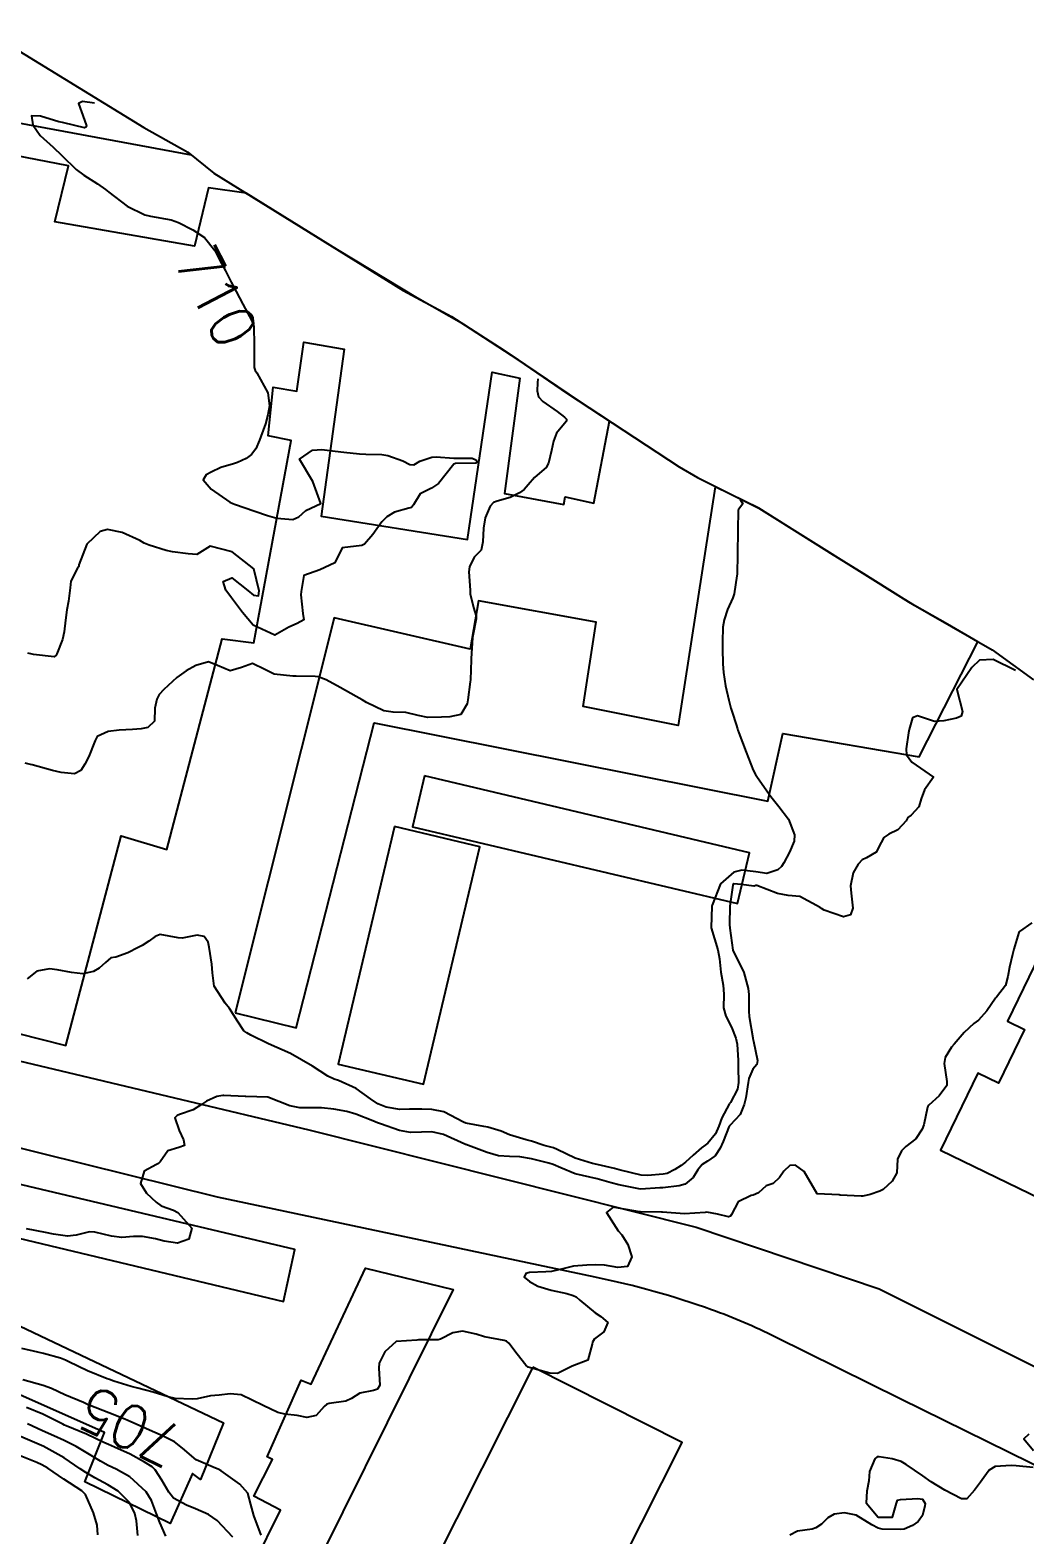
# Model space of a CAD drawing. Header units: metres. Extents: x 286371 to 293043, y 7462578 to 7466404.
# Drawn here: x 286558.4 to 286648.7, y 7466185.3 to 7466322 of the extents above; entities that cross this region are included whole.
import ezdxf
from ezdxf.enums import TextEntityAlignment as Align

# ---------------------------------------------------------------- set-up
doc = ezdxf.new("R2010")
doc.units = ezdxf.units.M
doc.header["$MEASUREMENT"] = 0
for name, color, linetype in [('Area', 45, 'Continuous'), ('Cotas', 45, 'Continuous'), ('Curvas de Nivel 1m', 11, 'Continuous'), ('Curvas de Nivel 5m', 15, 'Continuous'), ('Edificações', 30, 'Continuous'), ('Vias primárias', 230, 'Continuous')]:
    doc.layers.add(name, color=color, linetype=linetype)
doc.styles.add('Style-STANDARD', font='STANDARD.shx')

msp = doc.modelspace()

# ---------------------------------------------------------------- linework, layer by layer
at = {"layer": 'Area'}
msp.add_polyline3d([(286554.25, 7466321.97, 710.55), (286568.68, 7466313.12, 709.95), (286572.66, 7466310.89, 709.86), (286575.02, 7466308.98, 717.73), (286592.23, 7466298.32, 716.36), (286596.6, 7466295.94, 716), (286601.36, 7466292.89, 709.92), (286608.2, 7466288.25, 716.33), (286617.27, 7466282.29, 708.63), (286618.93, 7466281.31, 708.67), (286624.5, 7466278.53, 712.55), (286638.11, 7466270.02, 714.81), (286645.69, 7466265.67, 710.74), (286649.44, 7466262.95, 706.94)], dxfattribs=at)
at = {"layer": 'Curvas de Nivel 1m', "flags": 128}
for points, elevation in [([(286604.45, 7466290.3), (286604.42, 7466289.91), (286604.39, 7466289.19), (286604.51, 7466288.65), (286604.91, 7466288.22), (286606.19, 7466287.32), (286606.88, 7466286.82), (286607.05, 7466286.61), (286607.05, 7466286.43), (286606.87, 7466286.22), (286606.14, 7466285.34), (286605.87, 7466284.63), (286605.69, 7466283.78), (286605.42, 7466282.64), (286605.21, 7466282.23), (286604.8, 7466281.89), (286604.14, 7466281.31), (286603.57, 7466280.66), (286603.22, 7466280.23), (286602.77, 7466279.92), (286601.93, 7466279.52), (286600.76, 7466279.18), (286600.43, 7466279.04), (286600.11, 7466278.71), (286599.67, 7466277.66), (286599.5, 7466276.73), (286599.45, 7466275.48), (286599.29, 7466274.73), (286598.68, 7466274.09), (286598.23, 7466273.2), (286598.19, 7466272.75), (286598.29, 7466271.09), (286598.31, 7466270.75), (286598.62, 7466269.5), (286598.84, 7466268.74), (286598.85, 7466268.49), (286598.58, 7466267.1), (286598.52, 7466266.8), (286598.51, 7466266.75), (286598.4, 7466264.89), (286598.39, 7466264.75), (286598.32, 7466262.95), (286598.3, 7466262.75), (286598.1, 7466261.14), (286598.03, 7466260.75), (286597.45, 7466259.78), (286596.47, 7466259.59), (286595.69, 7466259.56), (286594.46, 7466259.51), (286593.59, 7466259.7), (286592.47, 7466259.98), (286591.31, 7466260.01), (286590.47, 7466260.12), (286588.9, 7466260.89), (286588.49, 7466261.13), (286587.96, 7466261.43), (286586.5, 7466262.25), (286585.22, 7466262.94), (286584.52, 7466263.21), (286584.24, 7466263.24), (286582.52, 7466263.29), (286582.22, 7466263.29), (286580.52, 7466263.47), (286579.66, 7466263.89), (286578.54, 7466264.44), (286577.53, 7466264.06), (286576.52, 7466263.76), (286575.36, 7466264.26), (286574.54, 7466264.57), (286573.4, 7466264.25), (286572.52, 7466263.77), (286571.68, 7466263.15), (286570.5, 7466262.08), (286570.06, 7466261.62), (286569.85, 7466261.18), (286569.67, 7466260.38), (286569.64, 7466259.19), (286569.03, 7466258.61), (286568.44, 7466258.48), (286567.66, 7466258.44), (286566.44, 7466258.38), (286565.44, 7466258.25), (286564.43, 7466257.79), (286564.26, 7466257.43), (286564.21, 7466257.27), (286563.69, 7466255.99), (286563.32, 7466255.28), (286562.95, 7466254.72), (286562.38, 7466254.41), (286561.17, 7466254.53), (286560.39, 7466254.72), (286558.53, 7466255.22), (286558.39, 7466255.25), (286557.9, 7466255.36)], 709), ([(286622.82, 7466279.34), (286623.06, 7466278.94), (286622.66, 7466278.42), (286622.63, 7466278.38), (286622.61, 7466276.5), (286622.6, 7466276.38), (286622.58, 7466274.5), (286622.57, 7466274.38), (286622.53, 7466272.52), (286622.52, 7466272.38), (286622.27, 7466270.75), (286622.15, 7466270.38), (286621.67, 7466269.34), (286621.35, 7466268.39), (286621.25, 7466267.74), (286621.21, 7466266.39), (286621.21, 7466265.75), (286621.23, 7466264.39), (286621.3, 7466263.62), (286621.49, 7466262.39), (286621.78, 7466261.09), (286621.98, 7466260.38), (286622.09, 7466260.01), (286622.45, 7466258.88), (286622.57, 7466258.5), (286622.61, 7466258.37), (286622.7, 7466258.12), (286623.36, 7466256.36), (286623.99, 7466254.75), (286624.2, 7466254.35), (286624.38, 7466254.07), (286625.59, 7466252.33), (286626.34, 7466251.43), (286627.19, 7466250.3), (286627.75, 7466248.85), (286627.72, 7466248.29), (286627.3, 7466247.28), (286626.79, 7466246.31), (286626.57, 7466246), (286626.25, 7466245.67), (286625.24, 7466245.34), (286624.25, 7466245.49), (286622.96, 7466245.65), (286622.25, 7466245.47), (286621.03, 7466244.4), (286620.26, 7466242.47), (286620.25, 7466242.41), (286620.25, 7466242.37), (286620.17, 7466240.41), (286620.78, 7466238.4), (286620.94, 7466237.59), (286621.07, 7466236.4), (286621.27, 7466235.22), (286621.34, 7466234.4), (286621.31, 7466233.15), (286621.52, 7466232.39), (286622.04, 7466231.4), (286622.43, 7466230.38), (286622.54, 7466229.85), (286622.64, 7466228.37), (286622.63, 7466227.72), (286622.67, 7466226.37), (286622.57, 7466225.75), (286621.93, 7466224.55), (286621.86, 7466224.45), (286621.82, 7466224.39), (286621.16, 7466223.14), (286620.89, 7466222.4), (286620.59, 7466221.69), (286619.87, 7466220.85), (286619.63, 7466220.66), (286619.32, 7466220.42), (286618.54, 7466219.75), (286617.84, 7466219.13), (286617.46, 7466218.83), (286616.88, 7466218.46), (286616.2, 7466218.1), (286615.83, 7466218.02), (286614.4, 7466217.92), (286613.83, 7466217.95), (286611.96, 7466218.41), (286611.83, 7466218.44), (286611.42, 7466218.54), (286609.84, 7466218.91), (286609.41, 7466219.01), (286607.85, 7466219.48), (286606.21, 7466220.28), (286605.87, 7466220.42), (286605.02, 7466220.64), (286603.88, 7466221.02), (286603.4, 7466221.14), (286601.89, 7466221.6), (286601.13, 7466221.94), (286599.9, 7466222.29), (286599.53, 7466222.36), (286597.9, 7466222.68), (286597.7, 7466222.76), (286595.92, 7466223.69), (286594.82, 7466223.9), (286593.92, 7466223.94), (286592.81, 7466223.94), (286591.92, 7466223.92), (286590.68, 7466224.11), (286589.93, 7466224.43), (286589.25, 7466224.88), (286587.95, 7466225.82), (286586.34, 7466226.55), (286585.96, 7466226.67), (286585.38, 7466226.94), (286583.98, 7466227.85), (286581.99, 7466228.99), (286580.01, 7466229.87), (286578.4, 7466230.67), (286578.02, 7466230.87), (286577.77, 7466231.06), (286577.17, 7466231.94), (286576.46, 7466233.08), (286576.07, 7466233.57), (286575.06, 7466235.1), (286574.9, 7466236.32), (286574.86, 7466237.1), (286574.6, 7466238.66), (286574.51, 7466239.11), (286574.16, 7466239.62), (286573.53, 7466239.76), (286572.16, 7466239.46), (286571.81, 7466239.5), (286570.16, 7466239.81), (286569.72, 7466239.62), (286569.13, 7466239.19), (286568.52, 7466238.82), (286568.15, 7466238.63), (286567.23, 7466238.13), (286566.13, 7466237.76), (286565.69, 7466237.68), (286565.19, 7466237.25), (286564.62, 7466236.75), (286564.11, 7466236.44), (286563.15, 7466236.24), (286562.11, 7466236.36), (286560.81, 7466236.61), (286560.11, 7466236.68), (286558.97, 7466236.48), (286558.1, 7466235.79)], 708), ([(286647.8, 7466263.8), (286645.78, 7466264.78), (286644.54, 7466264.74), (286643.85, 7466264.05), (286642.5, 7466262.07), (286643.01, 7466260.07), (286642.89, 7466259.65), (286642.47, 7466259.47), (286641.32, 7466259.23), (286640.46, 7466259.17), (286638.91, 7466259.68), (286638.46, 7466259.5), (286638.15, 7466258.44), (286638.09, 7466258.14), (286637.88, 7466256.69), (286637.93, 7466256.14), (286638.4, 7466255.45), (286640.38, 7466254.1), (286639.54, 7466252.94), (286639.24, 7466252.12), (286639.04, 7466251.42), (286638.33, 7466250.65), (286638.03, 7466250.44), (286637.89, 7466250.14), (286637.14, 7466249.32), (286636.31, 7466248.91), (286635.85, 7466248.63), (286635.63, 7466248.17), (286635.16, 7466247.3), (286634.27, 7466246.76), (286633.89, 7466246.58), (286633.54, 7466246.21), (286633.07, 7466245.4), (286632.83, 7466244.22), (286632.88, 7466243.56), (286633.04, 7466242.21), (286632.83, 7466241.58), (286632.19, 7466241.4), (286630.43, 7466242.03), (286630.2, 7466242.16), (286630.07, 7466242.26), (286628.22, 7466243.27), (286627.16, 7466243.36), (286626.22, 7466243.53), (286624.32, 7466244.26), (286624.23, 7466244.26), (286624.09, 7466244.21), (286622.9, 7466244.36), (286622.23, 7466244.4), (286622.19, 7466244.38), (286622.16, 7466244.3), (286621.87, 7466242.39), (286621.86, 7466240.71), (286621.89, 7466240.39), (286622.14, 7466238.38), (286623.15, 7466236.37), (286623.54, 7466234.91), (286623.6, 7466234.36), (286623.59, 7466232.83), (286623.62, 7466232.36), (286623.96, 7466230.42), (286623.97, 7466230.36), (286624.02, 7466230.13), (286624.39, 7466228.35), (286624.33, 7466228), (286623.97, 7466227.56), (286623.59, 7466226.73), (286623.54, 7466226.36), (286623.32, 7466224.97), (286623.18, 7466224.37), (286622.83, 7466223.45), (286621.9, 7466222.5), (286621.85, 7466222.43), (286621.83, 7466222.39), (286621.27, 7466221), (286620.99, 7466220.4), (286620.55, 7466219.71), (286619.85, 7466219.23), (286619.36, 7466218.91), (286618.98, 7466218.43), (286618.54, 7466217.72), (286617.81, 7466217.14), (286617.29, 7466216.97), (286615.81, 7466216.8), (286615.51, 7466216.78), (286613.81, 7466216.68), (286613.61, 7466216.7), (286611.81, 7466217.07), (286611.11, 7466217.24), (286609.82, 7466217.61), (286608.5, 7466217.91), (286607.83, 7466218.08), (286606.54, 7466218.61), (286605.85, 7466218.91), (286605.45, 7466219.03), (286603.86, 7466219.44), (286602.8, 7466219.62), (286601.86, 7466219.65), (286600.87, 7466219.71), (286599.86, 7466220), (286597.91, 7466220.72), (286597.87, 7466220.73), (286597.83, 7466220.76), (286595.89, 7466221.65), (286594.82, 7466221.87), (286593.89, 7466221.84), (286592.9, 7466221.81), (286591.89, 7466221.99), (286590.15, 7466222.62), (286589.9, 7466222.71), (286589.46, 7466222.88), (286587.91, 7466223.5), (286587.1, 7466223.73), (286585.92, 7466223.95), (286584.82, 7466224.05), (286583.92, 7466224.05), (286582.83, 7466224.07), (286581.92, 7466224.23), (286579.93, 7466225.02), (286577.93, 7466225.1), (286577.89, 7466225.1), (286575.94, 7466225.19), (286575.84, 7466225.19), (286575.31, 7466225.09), (286574.37, 7466224.66), (286573.92, 7466224.35), (286573.15, 7466223.89), (286571.91, 7466223.45), (286571.69, 7466223.36), (286571.48, 7466223.15), (286571.89, 7466221.99), (286572.28, 7466221.14), (286572.38, 7466220.63), (286571.86, 7466220.47), (286570.85, 7466220.17), (286570.16, 7466219.17), (286570.02, 7466218.99), (286569.84, 7466218.92), (286568.72, 7466218.3), (286568.39, 7466217.2), (286568.91, 7466216.3), (286569.79, 7466215.49), (286570.24, 7466215.17), (286571.37, 7466214.75), (286571.78, 7466214.55), (286573.04, 7466213.13), (286572.75, 7466212.12), (286571.73, 7466211.77), (286570.51, 7466211.94), (286569.74, 7466212.16), (286568.57, 7466212.37), (286567.74, 7466212.36), (286566.69, 7466212.28), (286565.74, 7466212.4), (286564.23, 7466212.78), (286563.75, 7466212.8), (286562.54, 7466212.5), (286561.74, 7466212.41), (286560.48, 7466212.59), (286559.75, 7466212.74), (286558.04, 7466213.07)], 707), ([(286649.29, 7466240.86), (286648.17, 7466240.09), (286648.12, 7466240.03), (286648.1, 7466239.99), (286647.65, 7466238.48), (286647.53, 7466237.99), (286647.28, 7466236.84), (286647.11, 7466236), (286646.91, 7466235.18), (286646.08, 7466234.12), (286646.03, 7466234.06), (286646.01, 7466234.02), (286645.22, 7466232.87), (286644.45, 7466232.04), (286644.23, 7466231.86), (286644.04, 7466231.72), (286643.16, 7466230.92), (286642.41, 7466230.07), (286642.24, 7466229.84), (286642.01, 7466229.56), (286641.43, 7466228.64), (286641.34, 7466228.08), (286641.59, 7466226.45), (286641.57, 7466226.08), (286640.89, 7466225.14), (286639.93, 7466224.29), (286639.85, 7466224.18), (286639.82, 7466224.11), (286639.48, 7466222.53), (286639.33, 7466222.11), (286638.76, 7466221.24), (286637.87, 7466220.54), (286637.45, 7466220.14), (286637.1, 7466219.4), (286637.03, 7466218.16), (286636.6, 7466217.39), (286635.81, 7466216.65), (286635.51, 7466216.48), (286634.63, 7466216.19), (286633.96, 7466216.04), (286633.8, 7466216.04), (286631.89, 7466216.14), (286631.8, 7466216.15), (286629.8, 7466216.26), (286628.63, 7466218.28), (286627.84, 7466218.84), (286627.32, 7466218.83), (286626.79, 7466218.31), (286626.4, 7466217.74), (286625.82, 7466217.18), (286625.17, 7466216.98), (286624.48, 7466216.34), (286624.01, 7466216.14), (286623.8, 7466216.1), (286622.64, 7466215.53), (286622.04, 7466214.38), (286621.94, 7466214.21), (286621.77, 7466214.17), (286620.77, 7466214.4), (286619.78, 7466214.57), (286619.63, 7466214.56), (286617.77, 7466214.44), (286615.78, 7466214.59), (286615.66, 7466214.59), (286613.78, 7466214.61), (286613.67, 7466214.62), (286611.78, 7466214.95), (286611.29, 7466215.03), (286610.68, 7466214.55), (286611.75, 7466212.89), (286612.06, 7466212.53), (286612.61, 7466211.64), (286612.99, 7466210.52), (286612.59, 7466209.64), (286611.7, 7466209.56), (286610.5, 7466209.76), (286609.7, 7466209.79), (286608.89, 7466209.77), (286607.7, 7466209.67), (286606.84, 7466209.48), (286605.69, 7466209.2), (286605.18, 7466209.15), (286603.69, 7466209.09), (286603.35, 7466209.01), (286603.22, 7466208.67), (286603.68, 7466208.28), (286604.46, 7466207.86), (286605.67, 7466207.49), (286607.09, 7466207.19), (286607.66, 7466207.02), (286607.94, 7466206.88), (286608.25, 7466206.6), (286609.64, 7466205.44), (286610.17, 7466205.11), (286610.79, 7466204.56), (286610.45, 7466203.72), (286609.6, 7466203.07), (286609.41, 7466202.76), (286609.39, 7466202.58), (286609, 7466201.15), (286607.56, 7466200.6), (286606.24, 7466199.94), (286605.55, 7466199.96), (286603.77, 7466200.45), (286603.56, 7466200.51), (286603.36, 7466200.67), (286602.58, 7466201.68), (286601.8, 7466202.69), (286601.6, 7466202.85), (286601.38, 7466202.92), (286599.6, 7466203.27), (286598.85, 7466203.49), (286597.61, 7466203.77), (286596.74, 7466203.63), (286595.6, 7466203.05), (286595.39, 7466203), (286593.6, 7466202.97), (286593.45, 7466202.96), (286591.59, 7466202.84), (286590.56, 7466201.88), (286590.04, 7466200.87), (286590.02, 7466200.4), (286590.11, 7466198.87), (286589.89, 7466198.51), (286589.53, 7466198.37), (286588.29, 7466198.13), (286587.52, 7466197.67), (286587.02, 7466197.4), (286585.51, 7466197.19), (286585.3, 7466197.14), (286585.06, 7466196.94), (286584.32, 7466196.12), (286583.49, 7466195.94), (286582.61, 7466196.1), (286581.49, 7466196.23), (286580.85, 7466196.37), (286579.5, 7466197.03), (286577.52, 7466197.99), (286576.52, 7466198.08), (286575.53, 7466197.97), (286574.74, 7466197.89), (286573.52, 7466197.64), (286573.06, 7466197.59), (286571.52, 7466197.65), (286570.89, 7466197.8), (286569.53, 7466198.24), (286568.14, 7466198.6), (286567.54, 7466198.76), (286565.95, 7466199.24), (286565.55, 7466199.37), (286565.36, 7466199.43), (286563.56, 7466200.18), (286561.87, 7466201), (286561.57, 7466201.14), (286561.1, 7466201.31), (286559.58, 7466201.75), (286559.06, 7466201.87), (286557.59, 7466202.21)], 706), ([(286576.75, 7466185.07), (286575.35, 7466186.56), (286574.56, 7466187.11), (286573.36, 7466187.64), (286572.55, 7466187.95), (286571.38, 7466188.59), (286570.96, 7466189.16), (286570.32, 7466190.25), (286569.72, 7466191.18), (286569.42, 7466191.46), (286568.74, 7466191.88), (286567.44, 7466192.59), (286566.03, 7466193.24), (286565.46, 7466193.47), (286565.05, 7466193.66), (286563.47, 7466194.41), (286561.62, 7466195.16), (286561.48, 7466195.22), (286561.31, 7466195.31), (286559.5, 7466196.23), (286558.03, 7466196.83)], 704), ([(286570.68, 7466185.16), (286570.14, 7466186.38), (286569.84, 7466187.18), (286569.37, 7466188.39), (286568.88, 7466189.19), (286567.4, 7466190.53), (286566.17, 7466191.23), (286565.43, 7466191.58), (286564.73, 7466191.96), (286563.45, 7466192.75), (286562.55, 7466193.29), (286561.46, 7466193.85), (286560.52, 7466194.27), (286559.47, 7466194.72), (286558.11, 7466195.36)], 703), ([(286568.14, 7466185.2), (286568.01, 7466186.54), (286567.87, 7466187.21), (286567.37, 7466188.2), (286566.36, 7466189.23), (286565.4, 7466189.82), (286564.22, 7466190.45), (286563.42, 7466190.93), (286562.9, 7466191.28), (286561.44, 7466192.28), (286559.54, 7466193.33), (286559.45, 7466193.37), (286559.39, 7466193.4), (286557.47, 7466194.19)], 702), ([(286564.51, 7466185.26), (286564.45, 7466186.15), (286564.12, 7466187.26), (286563.39, 7466188.93), (286563.04, 7466189.28), (286561.41, 7466190.34), (286559.97, 7466191.33), (286559.43, 7466191.63), (286558.95, 7466191.83), (286557.44, 7466192.45)], 701)]:
    msp.add_lwpolyline(points, dxfattribs=dict(at, elevation=elevation))
at = {"layer": 'Curvas de Nivel 5m', "flags": 128}
for points, elevation in [([(286564.2, 7466315.34), (286563.11, 7466315.49), (286562.74, 7466315.29), (286563.29, 7466313.79), (286563.48, 7466313.28), (286563.42, 7466313.15), (286563.28, 7466313.1), (286562.4, 7466313.3), (286561.29, 7466313.58), (286560.96, 7466313.65), (286559.3, 7466314.15), (286558.48, 7466314.17), (286558.59, 7466313.35), (286559.27, 7466312.4), (286560.45, 7466311.33), (286561.24, 7466310.59), (286562.54, 7466309.29), (286563.22, 7466308.78), (286564.46, 7466308.01), (286565.2, 7466307.5), (286565.5, 7466307.25), (286567.18, 7466305.96), (286568.77, 7466305.2), (286569.16, 7466305.09), (286569.28, 7466305.07), (286571.16, 7466304.72), (286571.83, 7466304.48), (286573.14, 7466303.81), (286574.18, 7466303.12), (286575.11, 7466301.94), (286575.56, 7466301.1), (286576.08, 7466300.09), (286576.6, 7466299.08), (286577.05, 7466298.22), (286577.68, 7466297.06), (286578.49, 7466295.57), (286578.67, 7466295.05), (286578.69, 7466293.34), (286578.69, 7466293.05), (286578.68, 7466291.32), (286578.78, 7466291.05), (286578.94, 7466290.82), (286579.93, 7466289.03), (286580.08, 7466287.84), (286579.95, 7466287.03), (286579.71, 7466286.2), (286579.29, 7466285.04), (286579.17, 7466284.72), (286578.84, 7466283.94), (286578.46, 7466283.41), (286577.97, 7466283.06), (286577.19, 7466282.69), (286576.82, 7466282.57), (286575.68, 7466282.22), (286574.8, 7466281.82), (286574.34, 7466281.57), (286574.06, 7466281.12), (286574.78, 7466280.26), (286576.5, 7466279.08), (286576.76, 7466278.97), (286576.92, 7466278.91), (286578.75, 7466278.27), (286579.91, 7466277.87), (286580.74, 7466277.64), (286582.22, 7466277.51), (286582.75, 7466277.74), (286583.4, 7466278.33), (286584.76, 7466278.95), (286584.01, 7466280.97), (286582.82, 7466282.98), (286583.99, 7466283.82), (286584.84, 7466283.86), (286586.06, 7466283.72), (286586.83, 7466283.63), (286588.26, 7466283.47), (286588.83, 7466283.44), (286590.3, 7466283.4), (286590.83, 7466283.33), (286592.19, 7466282.84), (286592.82, 7466282.52), (286593.18, 7466282.47), (286593.74, 7466282.82), (286594.83, 7466283.17), (286595.22, 7466283.19), (286596.82, 7466283.07), (286598.49, 7466283.07), (286598.82, 7466282.92), (286598.95, 7466282.73), (286598.89, 7466282.65), (286598.81, 7466282.64), (286596.98, 7466282.59), (286596.81, 7466282.55), (286595.42, 7466280.79), (286594.78, 7466280.37), (286593.77, 7466279.83), (286593.16, 7466278.83), (286592.98, 7466278.6), (286592.75, 7466278.54), (286591.42, 7466278.19), (286590.74, 7466277.75), (286590.29, 7466277.31), (286589.99, 7466276.88), (286589.46, 7466276.14), (286588.7, 7466275.28), (286588.46, 7466275.14), (286586.69, 7466274.92), (286586.03, 7466273.58), (286584.66, 7466272.95), (286583.21, 7466272.42), (286582.95, 7466270.98), (286582.94, 7466270.67), (286583.1, 7466268.98), (286583.19, 7466268.38), (286582.59, 7466268.05), (286581.85, 7466267.73), (286580.57, 7466267.01), (286578.59, 7466267.9), (286577.64, 7466269.06), (286576.63, 7466270.38), (286576.12, 7466271.08), (286575.87, 7466271.87), (286576.66, 7466272.22), (286578.13, 7466271.05), (286578.64, 7466270.64), (286579.09, 7466270.58), (286579.14, 7466271.04), (286578.67, 7466273.04), (286576.7, 7466274.57), (286574.7, 7466275.1), (286573.49, 7466274.33), (286572.69, 7466274.4), (286571.29, 7466274.56), (286570.7, 7466274.69), (286569.16, 7466275.19), (286568.71, 7466275.36), (286568.31, 7466275.6), (286566.72, 7466276.34), (286565.37, 7466276.6), (286564.72, 7466276.41), (286563.5, 7466275.28), (286562.78, 7466273.39), (286562.77, 7466273.29), (286562.75, 7466273.22), (286562.67, 7466273.08), (286562.05, 7466271.9), (286561.98, 7466271.3), (286561.83, 7466270.1), (286561.68, 7466269.31), (286561.56, 7466268.35), (286561.45, 7466267.31), (286561.29, 7466266.6), (286560.78, 7466265.32), (286560.71, 7466265.17), (286560.55, 7466265.03), (286558.67, 7466265.23), (286558.55, 7466265.26), (286558.16, 7466265.36)], 710), ([(286579.33, 7466185.25), (286578.65, 7466187.04), (286578.38, 7466188.03), (286578.13, 7466189.05), (286577.4, 7466189.88), (286575.69, 7466191.09), (286575.42, 7466191.25), (286575.19, 7466191.32), (286573.43, 7466192.07), (286572.19, 7466193.14), (286571.46, 7466193.73), (286570.37, 7466194.26), (286569.48, 7466194.65), (286568.26, 7466195.2), (286567.49, 7466195.54), (286566.95, 7466195.77), (286565.5, 7466196.35), (286563.72, 7466197.06), (286563.51, 7466197.15), (286563.19, 7466197.28), (286561.52, 7466197.99), (286560.3, 7466198.56), (286559.54, 7466198.85), (286557.68, 7466199.36)], 705), ([(286649.02, 7466194.42), (286648.57, 7466193.98), (286649.45, 7466192.93)], 705), ([(286649.43, 7466191.4), (286647.87, 7466191.55), (286647.43, 7466191.58), (286645.98, 7466191.47), (286645.42, 7466191.14), (286644.95, 7466190.49), (286644.64, 7466190.04), (286644.09, 7466189.34), (286643.38, 7466188.53), (286642.9, 7466188.54), (286641.39, 7466189.32), (286640.16, 7466190.1), (286639.41, 7466190.62), (286637.9, 7466191.67), (286637.43, 7466191.93), (286636.6, 7466192.16), (286635.44, 7466192.37), (286635.26, 7466192.36), (286635.03, 7466192.18), (286634.57, 7466191.03), (286634.49, 7466190.19), (286634.33, 7466189.25), (286634.26, 7466188.19), (286635.35, 7466186.89), (286636.64, 7466186.87), (286637, 7466188.15), (286637.1, 7466188.43), (286637.38, 7466188.49), (286638.93, 7466188.57), (286639.38, 7466188.51), (286639.6, 7466188.11), (286639.59, 7466187.89), (286639.36, 7466187.04), (286638.97, 7466186.49), (286638.46, 7466186.13), (286637.69, 7466185.79), (286637.34, 7466185.74), (286635.72, 7466185.78), (286635.34, 7466185.87), (286634.77, 7466186.18), (286633.36, 7466187.06), (286632.3, 7466187.28), (286631.36, 7466187.16), (286630.78, 7466186.81), (286630.19, 7466186.25), (286629.7, 7466185.9), (286629.34, 7466185.79), (286628.03, 7466185.59), (286627.33, 7466185.24)], 705)]:
    msp.add_lwpolyline(points, dxfattribs=dict(at, elevation=elevation))
at = {"layer": 'Edificações'}
for points in [[(286535.17, 7466236.41), (286561.59, 7466229.73), (286566.61, 7466248.76), (286570.76, 7466247.53), (286575.79, 7466266.66), (286578.67, 7466266.29), (286582.05, 7466284.7), (286579.97, 7466285.12), (286580.43, 7466289.52), (286582.58, 7466289.16), (286583.21, 7466293.63), (286586.88, 7466292.98), (286584.77, 7466277.8), (286598.07, 7466275.68), (286600.3, 7466290.88), (286602.8, 7466290.34), (286601.43, 7466279.86), (286606.82, 7466278.86), (286606.94, 7466279.57), (286609.53, 7466278.98), (286610.95, 7466286.44), (286607.18, 7466288.94), (286602.65, 7466292.02), (286597.72, 7466295.22), (286593.52, 7466297.62), (286586.27, 7466302.01), (286577.96, 7466307.16), (286574.54, 7466307.64), (286573.29, 7466302.34), (286560.6, 7466304.55), (286561.83, 7466309.64), (286556.07, 7466310.75)], [(286666.08, 7466222.7), (286668.04, 7466221.75), (286671.44, 7466228.74), (286650.47, 7466238.93), (286647.08, 7466231.93), (286648.63, 7466231.18), (286646.26, 7466226.31), (286644.38, 7466227.22), (286640.99, 7466220.23), (286662.29, 7466209.88), (286665.68, 7466216.87), (286663.71, 7466217.83), (286666.08, 7466222.7)], [(286573.72, 7466172.6), (286581.09, 7466187.52), (286578.66, 7466188.79), (286580.37, 7466192.11), (286579.87, 7466192.35), (286582.97, 7466199.31), (286583.86, 7466198.96), (286588.8, 7466209.5), (286596.76, 7466207.55), (286580.74, 7466175.28)]]:
    msp.add_lwpolyline(points, dxfattribs=at)
for points in [[(286576.98, 7466232.69), (286582.52, 7466231.32), (286589.58, 7466259.04), (286625.32, 7466251.93), (286626.7, 7466258.07), (286639.08, 7466255.94), (286644.4, 7466266.4), (286641.63, 7466268), (286638.65, 7466269.71), (286637.71, 7466270.27), (286633.81, 7466272.71), (286631.3, 7466274.28), (286628.61, 7466275.97), (286624.5, 7466278.53), (286620.56, 7466280.49), (286617.18, 7466258.78), (286608.55, 7466260.53), (286609.75, 7466268.17), (286599.07, 7466270.13), (286598.31, 7466265.72), (286585.97, 7466268.58)], [(286594.17, 7466254.21), (286593.08, 7466249.6), (286622.58, 7466242.62), (286623.67, 7466247.23)], [(286591.42, 7466249.61), (286586.32, 7466228.04), (286594.08, 7466226.2), (286599.18, 7466247.78)], [(286517.96, 7466226.44), (286515.93, 7466216.79), (286523.12, 7466213.94), (286524.05, 7466220.19), (286581.36, 7466206.48), (286582.4, 7466211.19)], [(286531.25, 7466209.63), (286532.43, 7466212.5), (286534.05, 7466211.74), (286534.64, 7466213.4), (286553.92, 7466204.94), (286554.3, 7466205.7), (286575.92, 7466195.44), (286573.81, 7466190.3), (286573.11, 7466190.85), (286571.06, 7466186.31), (286563.33, 7466190.09), (286565.1, 7466194.56)], [(286604, 7466200.49), (286594.77, 7466182.16), (286608.33, 7466175.33), (286617.56, 7466193.66)]]:
    msp.add_lwpolyline(points, close=True, dxfattribs=at)
at = {"layer": 'Vias primárias', "elevation": 710.97}
msp.add_lwpolyline([(286573, 7466310.62), (286553.56, 7466314.22), (286548.94, 7466311.84), (286536.08, 7466263.94), (286530.07, 7466242.53, 0.175947), (286530.48, 7466237.12, 0.246385), (286534.86, 7466233.69), (286583.67, 7466222.06), (286618.81, 7466213.21), (286635.43, 7466207.63), (286694.86, 7466177.9), (286703.72, 7466173.44, 0.092573), (286707.17, 7466172.44, 0.224765), (286715.61, 7466175.48), (286733.19, 7466211.84)], format="xyb", dxfattribs=at)
at = {"layer": 'Vias primárias'}
msp.add_lwpolyline([(286680.6, 7466176.3), (286637.39, 7466197.6), (286626.02, 7466203.24, 0.028528), (286620.21, 7466205.72, 0.036889), (286609.66, 7466208.67), (286575.37, 7466215.94), (286543.27, 7466223.92), (286508.18, 7466232.18), (286476.51, 7466239.88), (286436.54, 7466248.74), (286390.8, 7466259.48), (286381.9, 7466261.68)], format="xyb", dxfattribs=at)

# ---------------------------------------------------------------- texts
at = {"layer": 'Cotas', "style": 'Style-STANDARD'}
for s, rotation, p in [('710', 297.485, (286575.27, 7466297.79, 710)), ('705', 153.9838, (286567.39, 7466195.09, 705))]:
    msp.add_text(s, height=4, rotation=rotation, dxfattribs=at).set_placement(p, align=Align.MIDDLE_CENTER)

doc.saveas('drawing.dxf')
